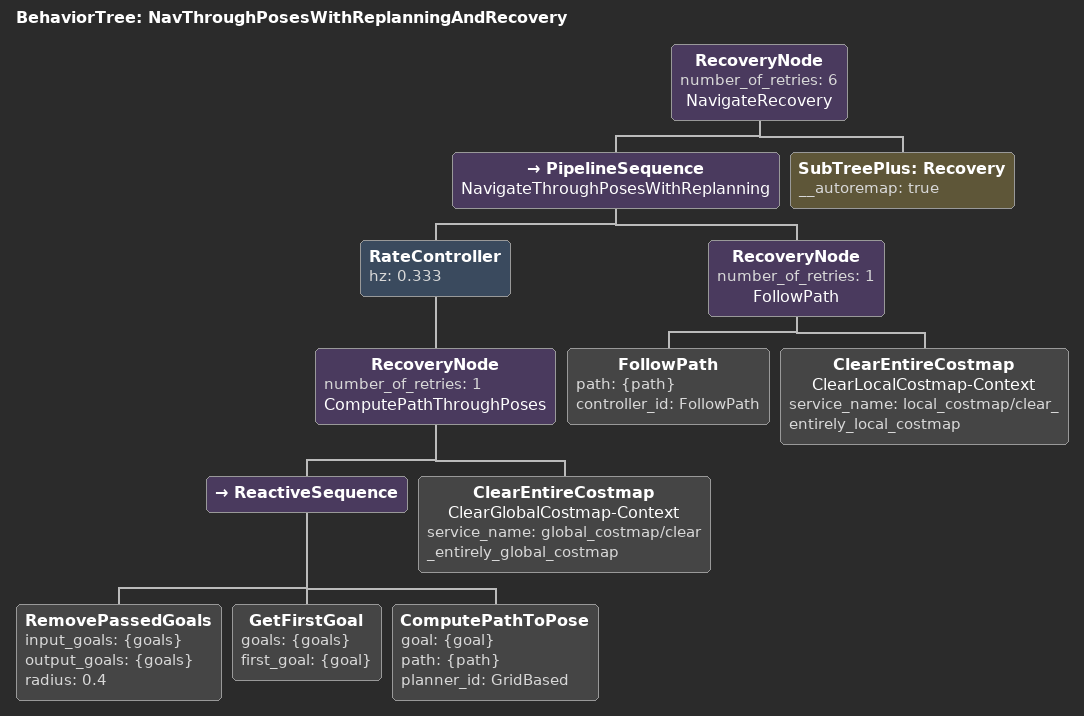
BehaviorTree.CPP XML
<root>
  <include
    path="./recovery.xml" />
  <BehaviorTree ID="NavThroughPosesWithReplanningAndRecovery">
    <RecoveryNode number_of_retries="6" name="NavigateRecovery">
      <PipelineSequence name="NavigateThroughPosesWithReplanning">
        <RateController hz="0.333">
          <RecoveryNode number_of_retries="1" name="ComputePathThroughPoses">
            <ReactiveSequence>
              <RemovePassedGoals input_goals="{goals}" output_goals="{goals}" radius="0.4" />
              <GetFirstGoal goals="{goals}" first_goal="{goal}" />
              <ComputePathToPose goal="{goal}" path="{path}" planner_id="GridBased" />
            </ReactiveSequence>
            <ClearEntireCostmap name="ClearGlobalCostmap-Context"
              service_name="global_costmap/clear_entirely_global_costmap" />
          </RecoveryNode>
        </RateController>
        <RecoveryNode number_of_retries="1" name="FollowPath">
          <FollowPath path="{path}" controller_id="FollowPath" />
          <ClearEntireCostmap name="ClearLocalCostmap-Context"
            service_name="local_costmap/clear_entirely_local_costmap" />
        </RecoveryNode>
      </PipelineSequence>
      <SubTreePlus ID="Recovery" __autoremap="true" />
    </RecoveryNode>
  </BehaviorTree>
</root>
